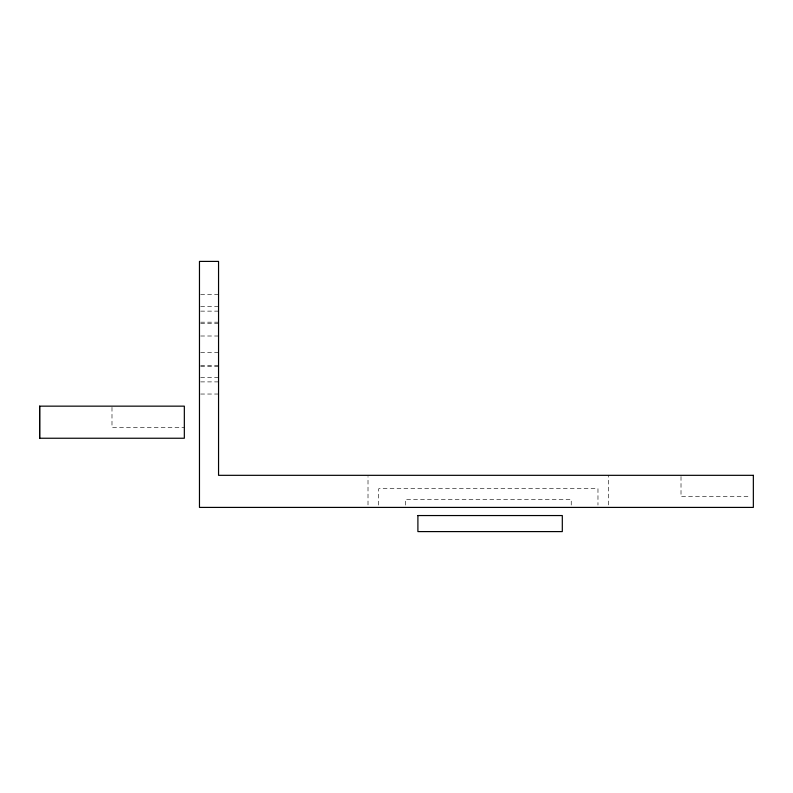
<?xml version="1.0" encoding="UTF-8"?>
<svg xmlns="http://www.w3.org/2000/svg" width="793" height="793" viewBox="0 0 793 793"><rect width="100%" height="100%" fill="white"/><g stroke="black" fill="none" stroke-linecap="round" stroke-linejoin="round"><path stroke-width="0.59" stroke-dasharray="3.96 2.97" d="M111.991 407.334L111.991 427.506L184.333 427.496M368.011 504.933L368.011 476.553M378.707 505.062L378.707 488.686L597.972 488.686L597.972 505.072M405.441 505.111L405.441 499.382L571.238 499.382L571.238 505.111M608.667 504.943L608.667 475.324M681.009 476.504L681.009 496.676L750.902 496.656M200.669 294.56L218.551 294.56M200.669 306.703L218.551 306.703M200.669 311.134L218.551 311.134M200.669 322.186L218.551 322.186M200.669 323.276L218.551 323.276M200.669 336.004L218.551 336.004M200.669 352.588L218.551 352.588M200.669 365.315L218.551 365.315M200.669 366.406L218.551 366.406M200.669 377.458L218.551 377.458M200.669 381.889L218.551 381.889M200.669 394.032L218.551 394.032"/><path stroke-width="1.19" d="M39.65 438.242L39.65 406.155L184.333 406.155L184.333 438.242L39.65 438.242L39.65 406.155M417.901 515.549L417.901 531.597L562.306 531.597L562.306 515.549L417.901 515.549M753.35 475.324L753.35 507.411L199.469 507.411L199.469 261.403L218.551 261.403L218.551 475.324L753.35 475.324"/></g></svg>
